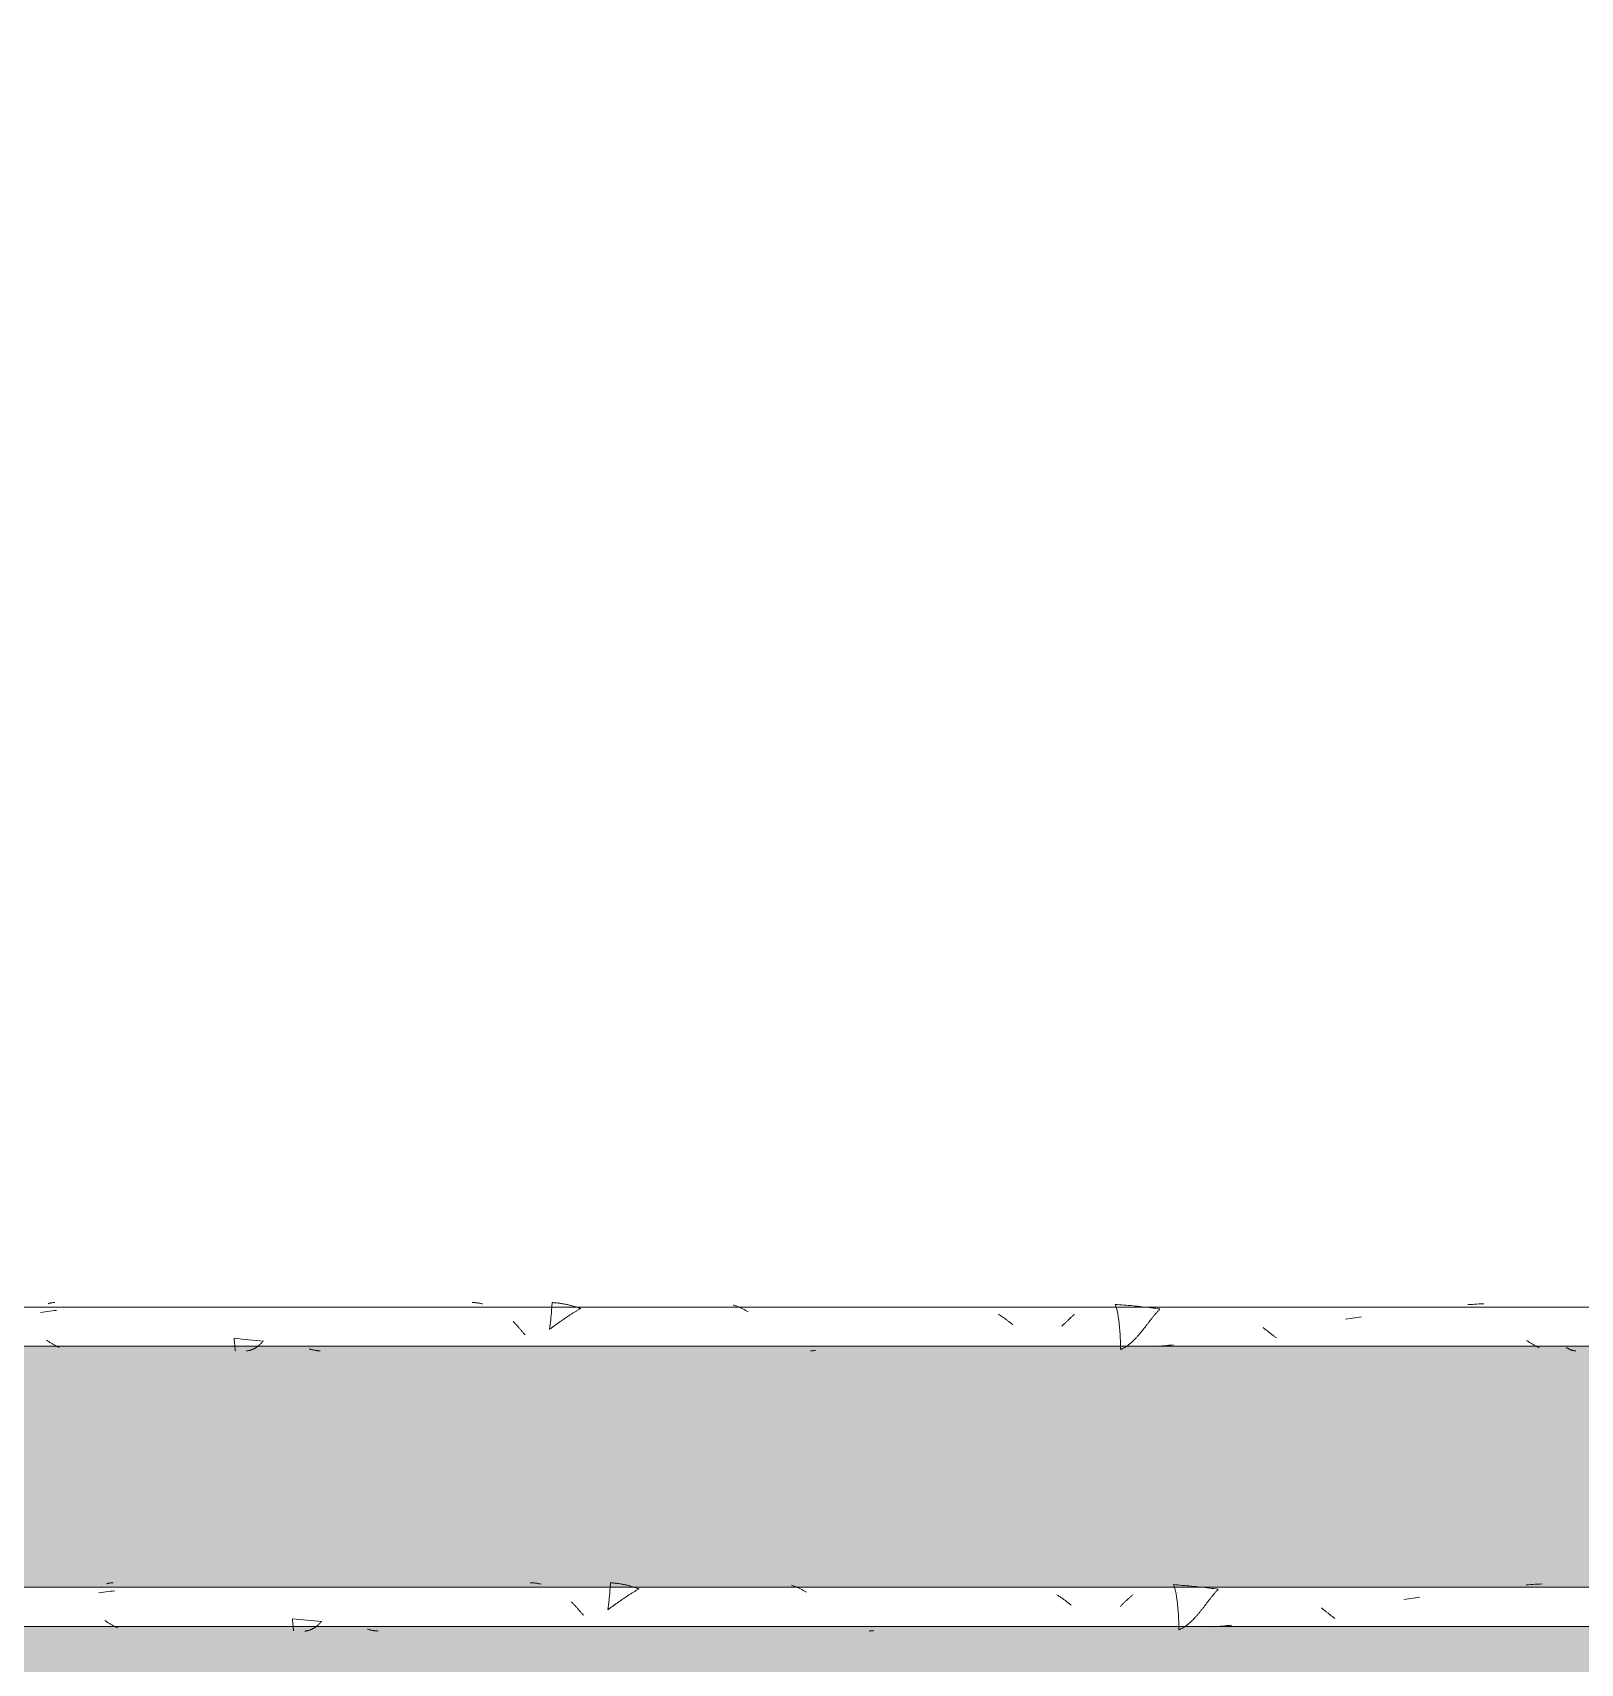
# Model space of a CAD drawing. Header units: millimetres. Extents: x -8482 to 130249, y -7482 to 93550.
# Drawn here: x 28968 to 29757, y -182 to 650 of the extents above; entities that cross this region are included whole.
import ezdxf

# ---------------------------------------------------------------- set-up
doc = ezdxf.new("R2010")
doc.units = ezdxf.units.MM
doc.linetypes.add('Grid Line', pattern=[14, 10, -2, 0, -2])
for name, color, linetype, lineweight in [('KINH', 152, 'Continuous', 5), ('NET THAY 1', 41, 'Continuous', 5), ('TRUC', 225, 'Continuous', 5)]:
    doc.layers.add(name, color=color, linetype=linetype, lineweight=lineweight)

# ---------------------------------------------------------------- blocks, each defined once
blk = doc.blocks.new('FP_95-MẶT ĐỨNG TRỤC A-Q')
at = {"layer": 'NET THAY 1'}
for p, q in [((29005.92, -141.1), (29005.66, -141.18)), ((29006.17, -141.02), (29005.92, -141.1)), ((29006.42, -140.95), (29006.17, -141.02)), ((29006.67, -140.88), (29006.42, -140.95)), ((29006.92, -140.82), (29006.67, -140.88)), ((29007.17, -140.77), (29006.92, -140.82)), ((29007.42, -140.72), (29007.17, -140.77)), ((29007.68, -140.67), (29007.42, -140.72)), ((29007.93, -140.63), (29007.68, -140.67)), ((29008.18, -140.6), (29007.93, -140.63)), ((29008.43, -140.58), (29008.18, -140.6)), ((29008.68, -140.56), (29008.43, -140.58)), ((29008.93, -140.54), (29008.68, -140.56)), ((29009.18, -140.53), (29008.93, -140.54)), ((29221.97, -140.54), (29221.62, -140.53)), ((29222.32, -140.55), (29221.97, -140.54)), ((29222.67, -140.57), (29222.32, -140.55)), ((29223.02, -140.59), (29222.67, -140.57)), ((29223.37, -140.62), (29223.02, -140.59)), ((29223.72, -140.66), (29223.37, -140.62)), ((29224.07, -140.7), (29223.72, -140.66)), ((29224.42, -140.74), (29224.07, -140.7)), ((29224.77, -140.79), (29224.42, -140.74)), ((29225.12, -140.84), (29224.77, -140.79)), ((29225.47, -140.9), (29225.12, -140.84)), ((29225.82, -140.97), (29225.47, -140.9)), ((29226.17, -141.04), (29225.82, -140.97)), ((29226.52, -141.11), (29226.17, -141.04)), ((29226.87, -141.19), (29226.52, -141.11)), ((29227.22, -141.27), (29226.87, -141.19)), ((29262.61, -141.06), (29262.58, -141.48)), ((29262.63, -140.76), (29262.61, -141.06)), ((29262.65, -140.58), (29262.63, -140.76)), ((29263.09, -140.61), (29262.66, -140.58)), ((29263.52, -140.63), (29263.09, -140.61)), ((29263.95, -140.67), (29263.52, -140.63)), ((29264.38, -140.7), (29263.95, -140.67)), ((29264.81, -140.75), (29264.38, -140.7)), ((29265.24, -140.79), (29264.81, -140.75)), ((29265.67, -140.84), (29265.24, -140.79)), ((29266.1, -140.9), (29265.67, -140.84)), ((29266.53, -140.95), (29266.1, -140.9)), ((29266.96, -141.02), (29266.53, -140.95)), ((29267.39, -141.08), (29266.96, -141.02)), ((29267.82, -141.16), (29267.39, -141.08)), ((29268.25, -141.23), (29267.82, -141.16)), ((29268.68, -141.31), (29268.25, -141.23)), ((29269.11, -141.4), (29268.68, -141.31)), ((29735.23, -141.3), (29734.07, -141.37)), ((29736.39, -141.23), (29735.23, -141.3)), ((29737.54, -141.17), (29736.39, -141.23)), ((29003.03, -145.54), (29001.86, -145.69)), ((29004.19, -145.38), (29003.03, -145.54)), ((29005.36, -145.23), (29004.19, -145.38)), ((29006.52, -145.08), (29005.36, -145.23)), ((29007.69, -144.93), (29006.52, -145.08)), ((29008.85, -144.79), (29007.69, -144.93)), ((29010.02, -144.64), (29008.85, -144.79)), ((29261.92, -149.47), (29261.79, -150.67)), ((29262.04, -148.31), (29261.92, -149.47)), ((29262.15, -147.19), (29262.04, -148.31)), ((29262.24, -146.13), (29262.15, -147.19)), ((29262.32, -145.13), (29262.24, -146.13)), ((29262.39, -144.21), (29262.32, -145.13)), ((29262.45, -143.38), (29262.39, -144.21)), ((29262.5, -142.64), (29262.45, -143.38)), ((29262.54, -142), (29262.5, -142.64)), ((29262.58, -141.48), (29262.54, -142)), ((29268.09, -149.47), (29267.75, -149.71)), ((29268.42, -149.24), (29268.09, -149.47)), ((29268.75, -149.01), (29268.42, -149.24)), ((29269.09, -148.77), (29268.75, -149.01)), ((29269.42, -148.54), (29269.09, -148.77)), ((29269.54, -141.48), (29269.11, -141.4)), ((29269.75, -148.32), (29269.42, -148.54)), ((29269.97, -141.58), (29269.54, -141.48)), ((29270.08, -148.09), (29269.75, -148.32)), ((29270.4, -141.67), (29269.97, -141.58)), ((29270.41, -147.87), (29270.08, -148.09)), ((29270.82, -141.77), (29270.4, -141.67)), ((29270.74, -147.64), (29270.41, -147.87)), ((29271.07, -147.42), (29270.74, -147.64)), ((29271.25, -141.88), (29270.82, -141.77)), ((29271.39, -147.2), (29271.07, -147.42)), ((29271.68, -141.98), (29271.25, -141.88)), ((29271.72, -146.99), (29271.39, -147.2)), ((29272.11, -142.1), (29271.68, -141.98)), ((29272.05, -146.77), (29271.72, -146.99)), ((29272.38, -146.56), (29272.05, -146.77)), ((29272.54, -142.21), (29272.11, -142.1)), ((29272.7, -146.35), (29272.38, -146.56)), ((29272.96, -142.33), (29272.54, -142.21)), ((29273.03, -146.15), (29272.7, -146.35)), ((29273.39, -142.46), (29272.96, -142.33)), ((29273.35, -145.94), (29273.03, -146.15)), ((29273.68, -145.74), (29273.35, -145.94)), ((29273.82, -142.58), (29273.39, -142.46)), ((29274, -145.54), (29273.68, -145.74)), ((29274.24, -142.71), (29273.82, -142.58)), ((29274.32, -145.35), (29274, -145.54)), ((29274.67, -142.85), (29274.24, -142.71)), ((29274.65, -145.15), (29274.32, -145.35)), ((29274.97, -144.96), (29274.65, -145.15)), ((29275.1, -142.99), (29274.67, -142.85)), ((29275.29, -144.78), (29274.97, -144.96)), ((29275.52, -143.13), (29275.1, -142.99)), ((29275.62, -144.6), (29275.29, -144.78)), ((29275.95, -143.27), (29275.52, -143.13)), ((29275.94, -144.42), (29275.62, -144.6)), ((29276.26, -144.24), (29275.94, -144.42)), ((29276.37, -143.42), (29275.95, -143.27)), ((29276.58, -144.07), (29276.26, -144.24)), ((29276.79, -143.57), (29276.37, -143.42)), ((29276.9, -143.9), (29276.58, -144.07)), ((29277.22, -143.73), (29276.79, -143.57)), ((29277.22, -143.73), (29276.9, -143.9)), ((29355.34, -141.99), (29354.99, -141.88)), ((29355.68, -142.11), (29355.34, -141.99)), ((29356.03, -142.24), (29355.68, -142.11)), ((29356.37, -142.37), (29356.03, -142.24)), ((29356.72, -142.51), (29356.37, -142.37)), ((29357.06, -142.64), (29356.72, -142.51)), ((29357.41, -142.79), (29357.06, -142.64)), ((29357.75, -142.94), (29357.41, -142.79)), ((29358.09, -143.09), (29357.75, -142.94)), ((29358.43, -143.24), (29358.09, -143.09)), ((29358.78, -143.4), (29358.43, -143.24)), ((29359.12, -143.57), (29358.78, -143.4)), ((29359.46, -143.74), (29359.12, -143.57)), ((29359.8, -143.91), (29359.46, -143.74)), ((29360.14, -144.08), (29359.8, -143.91)), ((29360.48, -144.26), (29360.14, -144.08)), ((29360.82, -144.44), (29360.48, -144.26)), ((29361.16, -144.63), (29360.82, -144.44)), ((29361.5, -144.82), (29361.16, -144.63)), ((29361.84, -145.01), (29361.5, -144.82)), ((29362.18, -145.21), (29361.84, -145.01)), ((29362.51, -145.41), (29362.18, -145.21)), ((29490.56, -146.88), (29490.22, -146.66)), ((29490.89, -147.11), (29490.56, -146.88)), ((29491.22, -147.33), (29490.89, -147.11)), ((29491.55, -147.56), (29491.22, -147.33)), ((29491.89, -147.79), (29491.55, -147.56)), ((29492.22, -148.02), (29491.89, -147.79)), ((29492.55, -148.25), (29492.22, -148.02)), ((29492.88, -148.48), (29492.55, -148.25)), ((29493.21, -148.72), (29492.88, -148.48)), ((29493.54, -148.96), (29493.21, -148.72)), ((29493.86, -149.2), (29493.54, -148.96)), ((29494.19, -149.44), (29493.86, -149.2)), ((29494.52, -149.68), (29494.19, -149.44)), ((29525.69, -149.6), (29525.42, -149.86)), ((29525.96, -149.35), (29525.69, -149.6)), ((29526.22, -149.1), (29525.96, -149.35)), ((29526.49, -148.85), (29526.22, -149.1)), ((29526.75, -148.61), (29526.49, -148.85)), ((29527.02, -148.36), (29526.75, -148.61)), ((29527.28, -148.12), (29527.02, -148.36)), ((29527.54, -147.88), (29527.28, -148.12)), ((29527.81, -147.64), (29527.54, -147.88)), ((29528.07, -147.4), (29527.81, -147.64)), ((29528.33, -147.17), (29528.07, -147.4)), ((29528.59, -146.94), (29528.33, -147.17)), ((29528.85, -146.71), (29528.59, -146.94)), ((29550.77, -141.61), (29549.62, -141.52)), ((29549.63, -141.52), (29550, -142.38)), ((29550, -142.38), (29550.35, -143.47)), ((29550.35, -143.47), (29550.68, -144.78)), ((29550.68, -144.78), (29550.99, -146.27)), ((29551.91, -141.69), (29550.77, -141.61)), ((29550.99, -146.27), (29551.26, -147.91)), ((29551.26, -147.91), (29551.51, -149.66)), ((29551.51, -149.66), (29551.73, -151.48)), ((29553.06, -141.79), (29551.91, -141.69)), ((29554.2, -141.89), (29553.06, -141.79)), ((29555.35, -141.99), (29554.2, -141.89)), ((29556.49, -142.09), (29555.35, -141.99)), ((29557.64, -142.2), (29556.49, -142.09)), ((29558.78, -142.31), (29557.64, -142.2)), ((29559.92, -142.42), (29558.78, -142.31)), ((29561.07, -142.54), (29559.92, -142.42)), ((29562.21, -142.66), (29561.07, -142.54)), ((29563.35, -142.78), (29562.21, -142.66)), ((29564.49, -142.9), (29563.35, -142.78)), ((29565.64, -143.03), (29564.49, -142.9)), ((29566.78, -143.16), (29565.64, -143.03)), ((29567.92, -143.3), (29566.78, -143.16)), ((29567.62, -149.64), (29567.39, -149.94)), ((29567.85, -149.34), (29567.62, -149.64)), ((29568.08, -149.05), (29567.85, -149.34)), ((29569.06, -143.44), (29567.92, -143.3)), ((29568.31, -148.75), (29568.08, -149.05)), ((29568.54, -148.46), (29568.31, -148.75)), ((29568.76, -148.17), (29568.54, -148.46)), ((29568.99, -147.89), (29568.76, -148.17)), ((29569.21, -147.61), (29568.99, -147.89)), ((29570.2, -143.58), (29569.06, -143.44)), ((29569.44, -147.33), (29569.21, -147.61)), ((29569.66, -147.05), (29569.44, -147.33)), ((29569.88, -146.78), (29569.66, -147.05)), ((29570.1, -146.51), (29569.88, -146.78)), ((29570.32, -146.25), (29570.1, -146.51)), ((29571.34, -143.72), (29570.2, -143.58)), ((29570.54, -145.99), (29570.32, -146.25)), ((29570.76, -145.74), (29570.54, -145.99)), ((29570.98, -145.48), (29570.76, -145.74)), ((29571.19, -145.24), (29570.98, -145.48)), ((29571.41, -145), (29571.19, -145.24)), ((29572.48, -143.87), (29571.34, -143.72)), ((29571.63, -144.76), (29571.41, -145)), ((29571.84, -144.53), (29571.63, -144.76)), ((29572.06, -144.3), (29571.84, -144.53)), ((29572.27, -144.08), (29572.06, -144.3)), ((29572.48, -143.87), (29572.27, -144.08)), ((29668.26, -149.02), (29667.09, -149.21)), ((29669.44, -148.84), (29668.26, -149.02)), ((29670.61, -148.66), (29669.44, -148.84)), ((29671.78, -148.48), (29670.61, -148.66)), ((29672.95, -148.3), (29671.78, -148.48)), ((29674.12, -148.12), (29672.95, -148.3)), ((29675.29, -147.94), (29674.12, -148.12)), ((29730.6, -141.59), (29729.44, -141.67)), ((29731.76, -141.51), (29730.6, -141.59)), ((29732.92, -141.44), (29731.76, -141.51)), ((29734.07, -141.37), (29732.92, -141.44)), ((29242.99, -150.51), (29242.73, -150.23)), ((29243.25, -150.8), (29242.99, -150.51)), ((29243.51, -151.08), (29243.25, -150.8)), ((29243.77, -151.37), (29243.51, -151.08)), ((29244.03, -151.66), (29243.77, -151.37)), ((29244.29, -151.95), (29244.03, -151.66)), ((29244.55, -152.24), (29244.29, -151.95)), ((29244.81, -152.53), (29244.55, -152.24)), ((29245.06, -152.82), (29244.81, -152.53)), ((29245.32, -153.11), (29245.06, -152.82)), ((29245.57, -153.41), (29245.32, -153.11)), ((29245.83, -153.7), (29245.57, -153.41)), ((29246.08, -153.99), (29245.83, -153.7)), ((29246.33, -154.27), (29246.08, -153.99)), ((29246.58, -154.56), (29246.33, -154.27)), ((29246.83, -154.85), (29246.58, -154.56)), ((29247.08, -155.14), (29246.83, -154.85)), ((29247.33, -155.42), (29247.08, -155.14)), ((29247.58, -155.71), (29247.33, -155.42)), ((29247.83, -155.99), (29247.58, -155.71)), ((29248.07, -156.27), (29247.83, -155.99)), ((29248.32, -156.55), (29248.07, -156.27)), ((29248.57, -156.82), (29248.32, -156.55)), ((29248.81, -157.1), (29248.57, -156.82)), ((29261.48, -153.12), (29261.3, -154.34)), ((29261.65, -154.08), (29261.31, -154.32)), ((29261.64, -151.89), (29261.48, -153.12)), ((29261.79, -150.67), (29261.64, -151.89)), ((29262, -153.83), (29261.65, -154.08)), ((29262.34, -153.59), (29262, -153.83)), ((29262.68, -153.34), (29262.34, -153.59)), ((29263.03, -153.1), (29262.68, -153.34)), ((29263.37, -152.85), (29263.03, -153.1)), ((29263.71, -152.61), (29263.37, -152.85)), ((29264.05, -152.37), (29263.71, -152.61)), ((29264.39, -152.12), (29264.05, -152.37)), ((29264.73, -151.88), (29264.39, -152.12)), ((29265.07, -151.63), (29264.73, -151.88)), ((29265.4, -151.39), (29265.07, -151.63)), ((29265.74, -151.15), (29265.4, -151.39)), ((29266.08, -150.91), (29265.74, -151.15)), ((29266.41, -150.66), (29266.08, -150.91)), ((29266.75, -150.42), (29266.41, -150.66)), ((29267.09, -150.19), (29266.75, -150.42)), ((29267.42, -149.95), (29267.09, -150.19)), ((29267.75, -149.71), (29267.42, -149.95)), ((29494.85, -149.93), (29494.52, -149.68)), ((29495.17, -150.18), (29494.85, -149.93)), ((29495.5, -150.42), (29495.17, -150.18)), ((29495.82, -150.67), (29495.5, -150.42)), ((29496.15, -150.92), (29495.82, -150.67)), ((29496.47, -151.17), (29496.15, -150.92)), ((29496.79, -151.42), (29496.47, -151.17)), ((29497.11, -151.67), (29496.79, -151.42)), ((29497.44, -151.92), (29497.11, -151.67)), ((29522.72, -152.45), (29522.44, -152.71)), ((29522.99, -152.19), (29522.72, -152.45)), ((29523.26, -151.93), (29522.99, -152.19)), ((29523.54, -151.66), (29523.26, -151.93)), ((29523.81, -151.4), (29523.54, -151.66)), ((29524.08, -151.14), (29523.81, -151.4)), ((29524.35, -150.88), (29524.08, -151.14)), ((29524.62, -150.63), (29524.35, -150.88)), ((29524.89, -150.37), (29524.62, -150.63)), ((29525.16, -150.11), (29524.89, -150.37)), ((29525.42, -149.86), (29525.16, -150.11)), ((29551.73, -151.48), (29551.91, -153.34)), ((29551.91, -153.34), (29552.06, -155.18)), ((29552.06, -155.18), (29552.17, -156.98)), ((29552.17, -156.98), (29552.26, -158.68)), ((29561.08, -157.83), (29560.83, -158.11)), ((29561.34, -157.54), (29561.08, -157.83)), ((29561.59, -157.26), (29561.34, -157.54)), ((29561.84, -156.96), (29561.59, -157.26)), ((29562.09, -156.67), (29561.84, -156.96)), ((29562.34, -156.37), (29562.09, -156.67)), ((29562.59, -156.08), (29562.34, -156.37)), ((29562.84, -155.78), (29562.59, -156.08)), ((29563.09, -155.47), (29562.84, -155.78)), ((29563.34, -155.17), (29563.09, -155.47)), ((29563.58, -154.87), (29563.34, -155.17)), ((29563.83, -154.56), (29563.58, -154.87)), ((29564.07, -154.25), (29563.83, -154.56)), ((29564.32, -153.94), (29564.07, -154.25)), ((29564.56, -153.63), (29564.32, -153.94)), ((29564.8, -153.32), (29564.56, -153.63)), ((29565.04, -153.01), (29564.8, -153.32)), ((29565.28, -152.7), (29565.04, -153.01)), ((29565.52, -152.39), (29565.28, -152.7)), ((29565.76, -152.08), (29565.52, -152.39)), ((29565.99, -151.78), (29565.76, -152.08)), ((29566.23, -151.47), (29565.99, -151.78)), ((29566.46, -151.16), (29566.23, -151.47)), ((29566.7, -150.85), (29566.46, -151.16)), ((29566.93, -150.55), (29566.7, -150.85)), ((29567.16, -150.24), (29566.93, -150.55)), ((29567.39, -149.94), (29567.16, -150.24)), ((29625.37, -153.68), (29625.05, -153.43)), ((29625.68, -153.93), (29625.37, -153.68)), ((29626, -154.18), (29625.68, -153.93)), ((29626.31, -154.43), (29626, -154.18)), ((29626.63, -154.68), (29626.31, -154.43)), ((29626.94, -154.93), (29626.63, -154.68)), ((29627.26, -155.18), (29626.94, -154.93)), ((29627.57, -155.43), (29627.26, -155.18)), ((29627.88, -155.67), (29627.57, -155.43)), ((29628.19, -155.92), (29627.88, -155.67)), ((29628.51, -156.16), (29628.19, -155.92)), ((29628.82, -156.41), (29628.51, -156.16)), ((29629.13, -156.65), (29628.82, -156.41)), ((29629.44, -156.89), (29629.13, -156.65)), ((29629.74, -157.12), (29629.44, -156.89)), ((29630.05, -157.36), (29629.74, -157.12)), ((29630.36, -157.59), (29630.05, -157.36)), ((29630.67, -157.83), (29630.36, -157.59)), ((29630.97, -158.06), (29630.67, -157.83)), ((29005.13, -159.97), (29004.83, -159.76)), ((29005.43, -160.18), (29005.13, -159.97)), ((29005.73, -160.38), (29005.43, -160.18)), ((29006.03, -160.58), (29005.73, -160.38)), ((29006.34, -160.77), (29006.03, -160.58)), ((29006.63, -160.96), (29006.34, -160.77)), ((29006.93, -161.15), (29006.63, -160.96)), ((29007.23, -161.34), (29006.93, -161.15)), ((29007.53, -161.52), (29007.23, -161.34)), ((29007.83, -161.7), (29007.53, -161.52)), ((29008.13, -161.87), (29007.83, -161.7)), ((29008.42, -162.04), (29008.13, -161.87)), ((29008.72, -162.21), (29008.42, -162.04)), ((29009.02, -162.37), (29008.72, -162.21)), ((29009.31, -162.53), (29009.02, -162.37)), ((29009.61, -162.68), (29009.31, -162.53)), ((29009.9, -162.83), (29009.61, -162.68)), ((29010.2, -162.98), (29009.9, -162.83)), ((29010.49, -163.12), (29010.2, -162.98)), ((29010.78, -163.26), (29010.49, -163.12)), ((29011.08, -163.39), (29010.78, -163.26)), ((29011.37, -163.52), (29011.08, -163.39)), ((29102.36, -159.08), (29100.49, -158.91)), ((29100.49, -158.91), (29100.59, -159.91)), ((29100.59, -159.91), (29100.68, -160.85)), ((29100.68, -160.85), (29100.76, -161.72)), ((29100.76, -161.72), (29100.83, -162.5)), ((29100.83, -162.5), (29100.89, -163.19)), ((29100.89, -163.19), (29100.95, -163.79)), ((29100.95, -163.79), (29100.99, -164.29)), ((29100.99, -164.29), (29101.04, -164.68)), ((29101.04, -164.68), (29101.08, -164.96)), ((29101.08, -164.96), (29101.11, -165.13)), ((29104.23, -159.26), (29102.36, -159.08)), ((29106.11, -159.43), (29104.23, -159.26)), ((29107.98, -159.6), (29106.11, -159.43)), ((29107.1, -165.17), (29106.84, -165.18)), ((29107.36, -165.15), (29107.1, -165.17)), ((29107.61, -165.12), (29107.36, -165.15)), ((29107.87, -165.08), (29107.61, -165.12)), ((29108.13, -165.03), (29107.87, -165.08)), ((29109.85, -159.78), (29107.98, -159.6)), ((29108.39, -164.98), (29108.13, -165.03)), ((29108.65, -164.91), (29108.39, -164.98)), ((29108.91, -164.84), (29108.65, -164.91)), ((29109.16, -164.76), (29108.91, -164.84)), ((29109.42, -164.67), (29109.16, -164.76)), ((29109.68, -164.57), (29109.42, -164.67)), ((29109.94, -164.46), (29109.68, -164.57)), ((29111.72, -159.94), (29109.85, -159.78)), ((29110.19, -164.35), (29109.94, -164.46)), ((29110.45, -164.23), (29110.19, -164.35)), ((29110.7, -164.1), (29110.45, -164.23)), ((29110.96, -163.96), (29110.7, -164.1)), ((29111.21, -163.82), (29110.96, -163.96)), ((29111.47, -163.66), (29111.21, -163.82)), ((29111.72, -163.5), (29111.47, -163.66)), ((29113.59, -160.11), (29111.72, -159.94)), ((29111.98, -163.33), (29111.72, -163.5)), ((29112.23, -163.16), (29111.98, -163.33)), ((29112.48, -162.98), (29112.23, -163.16)), ((29112.73, -162.79), (29112.48, -162.98)), ((29112.98, -162.59), (29112.73, -162.79)), ((29113.23, -162.39), (29112.98, -162.59)), ((29113.48, -162.18), (29113.23, -162.39)), ((29113.73, -161.96), (29113.48, -162.18)), ((29115.46, -160.27), (29113.59, -160.11)), ((29113.98, -161.74), (29113.73, -161.96)), ((29114.23, -161.51), (29113.98, -161.74)), ((29114.48, -161.27), (29114.23, -161.51)), ((29114.72, -161.03), (29114.48, -161.27)), ((29114.97, -160.78), (29114.72, -161.03)), ((29115.21, -160.53), (29114.97, -160.78)), ((29115.46, -160.27), (29115.21, -160.53)), ((29139.11, -164.29), (29138.82, -164.2)), ((29139.39, -164.38), (29139.11, -164.29)), ((29139.68, -164.47), (29139.39, -164.38)), ((29139.97, -164.55), (29139.68, -164.47)), ((29140.25, -164.63), (29139.97, -164.55)), ((29140.54, -164.7), (29140.25, -164.63)), ((29140.83, -164.76), (29140.54, -164.7)), ((29141.11, -164.83), (29140.83, -164.76)), ((29141.4, -164.88), (29141.11, -164.83)), ((29141.68, -164.94), (29141.4, -164.88)), ((29141.97, -164.98), (29141.68, -164.94)), ((29142.25, -165.03), (29141.97, -164.98)), ((29142.54, -165.06), (29142.25, -165.03)), ((29142.82, -165.1), (29142.54, -165.06)), ((29143.11, -165.12), (29142.82, -165.1)), ((29143.39, -165.15), (29143.11, -165.12)), ((29143.68, -165.16), (29143.39, -165.15)), ((29143.96, -165.18), (29143.68, -165.16)), ((29144.25, -165.18), (29143.96, -165.18)), ((29394.76, -165.17), (29394.46, -165.18)), ((29395.06, -165.16), (29394.76, -165.17)), ((29395.36, -165.14), (29395.06, -165.16)), ((29395.66, -165.12), (29395.36, -165.14)), ((29395.96, -165.09), (29395.66, -165.12)), ((29396.26, -165.05), (29395.96, -165.09)), ((29396.56, -165.01), (29396.26, -165.05)), ((29396.87, -164.97), (29396.56, -165.01)), ((29552.26, -158.68), (29552.31, -160.24)), ((29552.33, -163.81), (29552.3, -164.54)), ((29552.31, -160.24), (29552.34, -161.64)), ((29552.58, -164.43), (29552.31, -164.54)), ((29552.35, -162.84), (29552.33, -163.81)), ((29552.34, -161.64), (29552.35, -162.84)), ((29552.85, -164.32), (29552.58, -164.43)), ((29553.13, -164.21), (29552.85, -164.32)), ((29553.4, -164.08), (29553.13, -164.21)), ((29553.67, -163.95), (29553.4, -164.08)), ((29553.95, -163.81), (29553.67, -163.95)), ((29554.22, -163.66), (29553.95, -163.81)), ((29554.49, -163.51), (29554.22, -163.66)), ((29554.76, -163.35), (29554.49, -163.51)), ((29555.03, -163.19), (29554.76, -163.35)), ((29555.3, -163.01), (29555.03, -163.19)), ((29555.57, -162.84), (29555.3, -163.01)), ((29555.84, -162.65), (29555.57, -162.84)), ((29556.11, -162.46), (29555.84, -162.65)), ((29556.38, -162.26), (29556.11, -162.46)), ((29556.64, -162.06), (29556.38, -162.26)), ((29556.91, -161.85), (29556.64, -162.06)), ((29557.18, -161.63), (29556.91, -161.85)), ((29557.44, -161.41), (29557.18, -161.63)), ((29557.71, -161.19), (29557.44, -161.41)), ((29557.97, -160.96), (29557.71, -161.19)), ((29558.24, -160.72), (29557.97, -160.96)), ((29558.5, -160.48), (29558.24, -160.72)), ((29558.76, -160.23), (29558.5, -160.48)), ((29559.02, -159.98), (29558.76, -160.23)), ((29559.28, -159.73), (29559.02, -159.98)), ((29559.54, -159.47), (29559.28, -159.73)), ((29559.8, -159.2), (29559.54, -159.47)), ((29560.06, -158.94), (29559.8, -159.2)), ((29560.32, -158.66), (29560.06, -158.94)), ((29560.57, -158.39), (29560.32, -158.66)), ((29560.83, -158.11), (29560.57, -158.39)), ((29572.21, -162.89), (29571.01, -163)), ((29573.41, -162.78), (29572.21, -162.89)), ((29574.6, -162.66), (29573.41, -162.78)), ((29575.8, -162.54), (29574.6, -162.66)), ((29577, -162.42), (29575.8, -162.54)), ((29578.19, -162.3), (29577, -162.42)), ((29579.39, -162.17), (29578.19, -162.3)), ((29631.28, -158.28), (29630.97, -158.06)), ((29631.59, -158.51), (29631.28, -158.28)), ((29631.89, -158.73), (29631.59, -158.51))]:
    blk.add_line(p, q, dxfattribs=at)
at = {"layer": 'NET THAY 1', "color": 10}
for p, q in [((31345.33, -142.86), (22897.55, -142.86)), ((22897.55, -162.86), (31345.33, -162.86))]:
    blk.add_line(p, q, dxfattribs=at)
blk = doc.blocks.new('FP_96-MẶT ĐỨNG TRỤC A-Q')
at = {"layer": 'NET THAY 1', "color": 10}
for p, q in [((31315.6, 0), (22897.55, 0)), ((22897.55, -20), (31315.6, -20))]:
    blk.add_line(p, q, dxfattribs=at)
at = {"layer": 'NET THAY 1'}
for p, q in [((28976.16, 1.8), (28975.92, 1.72)), ((28976.4, 1.87), (28976.16, 1.8)), ((28976.65, 1.94), (28976.4, 1.87)), ((28976.89, 2), (28976.65, 1.94)), ((28977.13, 2.06), (28976.89, 2)), ((28977.37, 2.11), (28977.13, 2.06)), ((28977.62, 2.15), (28977.37, 2.11)), ((28977.86, 2.19), (28977.62, 2.15)), ((28978.1, 2.23), (28977.86, 2.19)), ((28978.34, 2.26), (28978.1, 2.23)), ((28978.58, 2.28), (28978.34, 2.26)), ((28978.82, 2.3), (28978.58, 2.28)), ((28979.07, 2.32), (28978.82, 2.3)), ((28979.31, 2.33), (28979.07, 2.32)), ((29192.39, 2.32), (29192.06, 2.33)), ((29192.73, 2.31), (29192.39, 2.32)), ((29193.07, 2.29), (29192.73, 2.31)), ((29193.41, 2.27), (29193.07, 2.29)), ((29193.75, 2.24), (29193.41, 2.27)), ((29194.09, 2.21), (29193.75, 2.24)), ((29194.43, 2.17), (29194.09, 2.21)), ((29194.77, 2.13), (29194.43, 2.17)), ((29195.1, 2.09), (29194.77, 2.13)), ((29195.44, 2.03), (29195.1, 2.09)), ((29195.78, 1.98), (29195.44, 2.03)), ((29196.12, 1.92), (29195.78, 1.98)), ((29196.46, 1.85), (29196.12, 1.92)), ((29196.8, 1.78), (29196.46, 1.85)), ((29197.13, 1.71), (29196.8, 1.78)), ((29197.47, 1.63), (29197.13, 1.71)), ((29232.76, 0.29), (29232.71, -0.43)), ((29232.8, 0.92), (29232.76, 0.29)), ((29232.83, 1.44), (29232.8, 0.92)), ((29232.86, 1.84), (29232.83, 1.44)), ((29232.88, 2.12), (29232.86, 1.84)), ((29232.9, 2.29), (29232.88, 2.12)), ((29233.34, 2.27), (29232.91, 2.29)), ((29233.77, 2.24), (29233.34, 2.27)), ((29234.2, 2.21), (29233.77, 2.24)), ((29234.63, 2.18), (29234.2, 2.21)), ((29235.06, 2.14), (29234.63, 2.18)), ((29235.49, 2.09), (29235.06, 2.14)), ((29235.92, 2.05), (29235.49, 2.09)), ((29236.35, 1.99), (29235.92, 2.05)), ((29236.78, 1.94), (29236.35, 1.99)), ((29237.21, 1.88), (29236.78, 1.94)), ((29237.64, 1.81), (29237.21, 1.88)), ((29238.07, 1.74), (29237.64, 1.81)), ((29238.5, 1.67), (29238.07, 1.74)), ((29238.93, 1.59), (29238.5, 1.67)), ((29239.36, 1.51), (29238.93, 1.59)), ((29239.79, 1.43), (29239.36, 1.51)), ((29240.22, 1.34), (29239.79, 1.43)), ((29240.65, 1.24), (29240.22, 1.34)), ((29241.08, 1.15), (29240.65, 1.24)), ((29241.51, 1.04), (29241.08, 1.15)), ((29241.93, 0.94), (29241.51, 1.04)), ((29242.36, 0.83), (29241.93, 0.94)), ((29242.79, 0.71), (29242.36, 0.83)), ((29243.22, 0.6), (29242.79, 0.71)), ((29243.64, 0.48), (29243.22, 0.6)), ((29244.07, 0.35), (29243.64, 0.48)), ((29244.5, 0.22), (29244.07, 0.35)), ((29244.92, 0.09), (29244.5, 0.22)), ((29245.35, -0.05), (29244.92, 0.09)), ((29325.59, 0.93), (29325.25, 1.05)), ((29325.94, 0.81), (29325.59, 0.93)), ((29326.28, 0.69), (29325.94, 0.81)), ((29326.63, 0.56), (29326.28, 0.69)), ((29326.97, 0.43), (29326.63, 0.56)), ((29327.32, 0.29), (29326.97, 0.43)), ((29327.66, 0.15), (29327.32, 0.29)), ((29328, 0), (29327.66, 0.15)), ((29328.35, -0.15), (29328, 0)), ((29519.88, 1.39), (29520.25, 0.55)), ((29521.02, 1.31), (29519.88, 1.39)), ((29520.25, 0.55), (29520.6, -0.52)), ((29522.17, 1.22), (29521.02, 1.31)), ((29523.31, 1.13), (29522.17, 1.22)), ((29524.46, 1.04), (29523.31, 1.13)), ((29525.6, 0.94), (29524.46, 1.04)), ((29526.75, 0.84), (29525.6, 0.94)), ((29527.89, 0.73), (29526.75, 0.84)), ((29529.03, 0.62), (29527.89, 0.73)), ((29530.18, 0.51), (29529.03, 0.62)), ((29531.32, 0.4), (29530.18, 0.51)), ((29532.46, 0.28), (29531.32, 0.4)), ((29533.61, 0.16), (29532.46, 0.28)), ((29534.75, 0.04), (29533.61, 0.16)), ((29535.89, -0.09), (29534.75, 0.04)), ((29700.85, 1.33), (29699.69, 1.25)), ((29702.01, 1.4), (29700.85, 1.33)), ((29703.17, 1.47), (29702.01, 1.4)), ((29704.33, 1.54), (29703.17, 1.47)), ((29705.48, 1.61), (29704.33, 1.54)), ((29706.64, 1.67), (29705.48, 1.61)), ((29707.8, 1.73), (29706.64, 1.67)), ((28973.29, -2.57), (28972.12, -2.72)), ((28974.45, -2.41), (28973.29, -2.57)), ((28975.62, -2.26), (28974.45, -2.41)), ((28976.78, -2.11), (28975.62, -2.26)), ((28977.95, -1.97), (28976.78, -2.11)), ((28979.11, -1.82), (28977.95, -1.97)), ((28980.27, -1.68), (28979.11, -1.82)), ((29213.26, -7.52), (29212.99, -7.23)), ((29213.52, -7.8), (29213.26, -7.52)), ((29213.78, -8.09), (29213.52, -7.8)), ((29214.04, -8.38), (29213.78, -8.09)), ((29232.06, -7.67), (29231.91, -8.89)), ((29232.19, -6.48), (29232.06, -7.67)), ((29232.31, -5.32), (29232.19, -6.48)), ((29232.41, -4.21), (29232.31, -5.32)), ((29232.5, -3.15), (29232.41, -4.21)), ((29232.58, -2.16), (29232.5, -3.15)), ((29232.65, -1.25), (29232.58, -2.16)), ((29232.71, -0.43), (29232.65, -1.25)), ((29236.01, -8.15), (29235.67, -8.39)), ((29236.34, -7.91), (29236.01, -8.15)), ((29236.68, -7.67), (29236.34, -7.91)), ((29237.02, -7.43), (29236.68, -7.67)), ((29237.35, -7.19), (29237.02, -7.43)), ((29237.68, -6.95), (29237.35, -7.19)), ((29238.02, -6.72), (29237.68, -6.95)), ((29238.35, -6.48), (29238.02, -6.72)), ((29238.68, -6.25), (29238.35, -6.48)), ((29239.02, -6.02), (29238.68, -6.25)), ((29239.35, -5.78), (29239.02, -6.02)), ((29239.68, -5.56), (29239.35, -5.78)), ((29240.01, -5.33), (29239.68, -5.56)), ((29240.34, -5.1), (29240.01, -5.33)), ((29240.67, -4.88), (29240.34, -5.1)), ((29241, -4.66), (29240.67, -4.88)), ((29241.33, -4.44), (29241, -4.66)), ((29241.65, -4.22), (29241.33, -4.44)), ((29241.98, -4.01), (29241.65, -4.22)), ((29242.31, -3.79), (29241.98, -4.01)), ((29242.63, -3.58), (29242.31, -3.79)), ((29242.96, -3.38), (29242.63, -3.58)), ((29243.29, -3.17), (29242.96, -3.38)), ((29243.61, -2.97), (29243.29, -3.17)), ((29243.94, -2.77), (29243.61, -2.97)), ((29244.26, -2.57), (29243.94, -2.77)), ((29244.58, -2.38), (29244.26, -2.57)), ((29244.91, -2.19), (29244.58, -2.38)), ((29245.23, -2), (29244.91, -2.19)), ((29245.55, -1.82), (29245.23, -2)), ((29245.78, -0.19), (29245.35, -0.05)), ((29245.87, -1.63), (29245.55, -1.82)), ((29246.2, -0.33), (29245.78, -0.19)), ((29246.19, -1.46), (29245.87, -1.63)), ((29246.51, -1.28), (29246.19, -1.46)), ((29246.63, -0.48), (29246.2, -0.33)), ((29246.83, -1.11), (29246.51, -1.28)), ((29247.05, -0.62), (29246.63, -0.48)), ((29247.15, -0.94), (29246.83, -1.11)), ((29247.47, -0.78), (29247.05, -0.62)), ((29247.47, -0.78), (29247.15, -0.94)), ((29328.69, -0.3), (29328.35, -0.15)), ((29329.03, -0.46), (29328.69, -0.3)), ((29329.37, -0.62), (29329.03, -0.46)), ((29329.72, -0.78), (29329.37, -0.62)), ((29330.06, -0.95), (29329.72, -0.78)), ((29330.4, -1.13), (29330.06, -0.95)), ((29330.74, -1.3), (29330.4, -1.13)), ((29331.08, -1.48), (29330.74, -1.3)), ((29331.42, -1.67), (29331.08, -1.48)), ((29331.76, -1.86), (29331.42, -1.67)), ((29332.1, -2.05), (29331.76, -1.86)), ((29332.43, -2.24), (29332.1, -2.05)), ((29332.77, -2.44), (29332.43, -2.24)), ((29460.82, -3.9), (29460.48, -3.69)), ((29461.15, -4.12), (29460.82, -3.9)), ((29461.48, -4.35), (29461.15, -4.12)), ((29461.82, -4.57), (29461.48, -4.35)), ((29462.15, -4.8), (29461.82, -4.57)), ((29462.48, -5.03), (29462.15, -4.8)), ((29462.81, -5.26), (29462.48, -5.03)), ((29463.14, -5.5), (29462.81, -5.26)), ((29463.47, -5.73), (29463.14, -5.5)), ((29463.8, -5.97), (29463.47, -5.73)), ((29464.13, -6.21), (29463.8, -5.97)), ((29464.46, -6.45), (29464.13, -6.21)), ((29464.78, -6.69), (29464.46, -6.45)), ((29465.11, -6.94), (29464.78, -6.69)), ((29465.44, -7.18), (29465.11, -6.94)), ((29465.76, -7.43), (29465.44, -7.18)), ((29466.09, -7.67), (29465.76, -7.43)), ((29466.41, -7.92), (29466.09, -7.67)), ((29466.73, -8.17), (29466.41, -7.92)), ((29467.06, -8.42), (29466.73, -8.17)), ((29494.34, -8.15), (29494.07, -8.41)), ((29494.61, -7.89), (29494.34, -8.15)), ((29494.88, -7.63), (29494.61, -7.89)), ((29495.15, -7.37), (29494.88, -7.63)), ((29495.42, -7.12), (29495.15, -7.37)), ((29495.69, -6.86), (29495.42, -7.12)), ((29495.95, -6.61), (29495.69, -6.86)), ((29496.22, -6.36), (29495.95, -6.61)), ((29496.49, -6.11), (29496.22, -6.36)), ((29496.75, -5.86), (29496.49, -6.11)), ((29497.02, -5.62), (29496.75, -5.86)), ((29497.28, -5.37), (29497.02, -5.62)), ((29497.54, -5.13), (29497.28, -5.37)), ((29497.81, -4.89), (29497.54, -5.13)), ((29498.07, -4.65), (29497.81, -4.89)), ((29498.33, -4.42), (29498.07, -4.65)), ((29498.59, -4.19), (29498.33, -4.42)), ((29498.85, -3.96), (29498.59, -4.19)), ((29499.11, -3.73), (29498.85, -3.96)), ((29520.6, -0.52), (29520.94, -1.82)), ((29520.94, -1.82), (29521.24, -3.29)), ((29521.24, -3.29), (29521.52, -4.92)), ((29521.52, -4.92), (29521.77, -6.67)), ((29521.77, -6.67), (29521.99, -8.49)), ((29537.03, -0.22), (29535.89, -0.09)), ((29536.73, -8.16), (29536.49, -8.47)), ((29536.96, -7.86), (29536.73, -8.16)), ((29537.2, -7.55), (29536.96, -7.86)), ((29538.17, -0.35), (29537.03, -0.22)), ((29537.43, -7.25), (29537.2, -7.55)), ((29537.66, -6.95), (29537.43, -7.25)), ((29537.89, -6.65), (29537.66, -6.95)), ((29538.12, -6.35), (29537.89, -6.65)), ((29538.35, -6.06), (29538.12, -6.35)), ((29539.32, -0.49), (29538.17, -0.35)), ((29538.57, -5.76), (29538.35, -6.06)), ((29538.8, -5.47), (29538.57, -5.76)), ((29539.02, -5.19), (29538.8, -5.47)), ((29539.25, -4.9), (29539.02, -5.19)), ((29539.47, -4.62), (29539.25, -4.9)), ((29540.46, -0.63), (29539.32, -0.49)), ((29539.7, -4.35), (29539.47, -4.62)), ((29539.92, -4.07), (29539.7, -4.35)), ((29540.14, -3.8), (29539.92, -4.07)), ((29540.36, -3.54), (29540.14, -3.8)), ((29540.58, -3.27), (29540.36, -3.54)), ((29541.6, -0.77), (29540.46, -0.63)), ((29540.8, -3.02), (29540.58, -3.27)), ((29541.02, -2.76), (29540.8, -3.02)), ((29541.24, -2.52), (29541.02, -2.76)), ((29541.45, -2.27), (29541.24, -2.52)), ((29541.67, -2.03), (29541.45, -2.27)), ((29542.74, -0.92), (29541.6, -0.77)), ((29541.88, -1.8), (29541.67, -2.03)), ((29542.1, -1.57), (29541.88, -1.8)), ((29542.31, -1.35), (29542.1, -1.57)), ((29542.53, -1.13), (29542.31, -1.35)), ((29542.74, -0.92), (29542.53, -1.13)), ((29638.53, -6.03), (29637.36, -6.22)), ((29639.7, -5.85), (29638.53, -6.03)), ((29640.87, -5.67), (29639.7, -5.85)), ((29642.04, -5.49), (29640.87, -5.67)), ((29643.21, -5.31), (29642.04, -5.49)), ((29644.38, -5.13), (29643.21, -5.31)), ((29645.55, -4.96), (29644.38, -5.13)), ((29072.64, -16.1), (29070.77, -15.93)), ((29070.77, -15.93), (29070.86, -16.87)), ((29074.51, -16.28), (29072.64, -16.1)), ((29076.38, -16.46), (29074.51, -16.28)), ((29078.25, -16.63), (29076.38, -16.46)), ((29080.12, -16.8), (29078.25, -16.63)), ((29214.3, -8.66), (29214.04, -8.38)), ((29214.56, -8.95), (29214.3, -8.66)), ((29214.82, -9.24), (29214.56, -8.95)), ((29215.08, -9.53), (29214.82, -9.24)), ((29215.33, -9.83), (29215.08, -9.53)), ((29215.59, -10.12), (29215.33, -9.83)), ((29215.84, -10.41), (29215.59, -10.12)), ((29216.1, -10.7), (29215.84, -10.41)), ((29216.35, -10.99), (29216.1, -10.7)), ((29216.6, -11.28), (29216.35, -10.99)), ((29216.85, -11.57), (29216.6, -11.28)), ((29217.1, -11.85), (29216.85, -11.57)), ((29217.35, -12.14), (29217.1, -11.85)), ((29217.6, -12.43), (29217.35, -12.14)), ((29217.85, -12.71), (29217.6, -12.43)), ((29218.1, -13), (29217.85, -12.71)), ((29218.35, -13.28), (29218.1, -13)), ((29218.59, -13.56), (29218.35, -13.28)), ((29218.84, -13.83), (29218.59, -13.56)), ((29219.08, -14.11), (29218.84, -13.83)), ((29231.75, -10.12), (29231.57, -11.35)), ((29231.92, -11.08), (29231.58, -11.32)), ((29231.91, -8.89), (29231.75, -10.12)), ((29232.27, -10.84), (29231.92, -11.08)), ((29232.61, -10.59), (29232.27, -10.84)), ((29232.95, -10.35), (29232.61, -10.59)), ((29233.29, -10.1), (29232.95, -10.35)), ((29233.63, -9.86), (29233.29, -10.1)), ((29233.98, -9.61), (29233.63, -9.86)), ((29234.32, -9.37), (29233.98, -9.61)), ((29234.65, -9.12), (29234.32, -9.37)), ((29234.99, -8.88), (29234.65, -9.12)), ((29235.33, -8.64), (29234.99, -8.88)), ((29235.67, -8.39), (29235.33, -8.64)), ((29467.38, -8.67), (29467.06, -8.42)), ((29467.7, -8.92), (29467.38, -8.67)), ((29492.98, -9.45), (29492.71, -9.71)), ((29493.26, -9.19), (29492.98, -9.45)), ((29493.53, -8.93), (29493.26, -9.19)), ((29493.8, -8.67), (29493.53, -8.93)), ((29494.07, -8.41), (29493.8, -8.67)), ((29521.99, -8.49), (29522.18, -10.34)), ((29522.18, -10.34), (29522.33, -12.19)), ((29522.33, -12.19), (29522.45, -13.99)), ((29522.45, -13.99), (29522.53, -15.69)), ((29522.53, -15.69), (29522.59, -17.27)), ((29529.82, -16.49), (29529.56, -16.75)), ((29530.08, -16.23), (29529.82, -16.49)), ((29530.33, -15.96), (29530.08, -16.23)), ((29530.59, -15.68), (29530.33, -15.96)), ((29530.85, -15.41), (29530.59, -15.68)), ((29531.1, -15.13), (29530.85, -15.41)), ((29531.36, -14.84), (29531.1, -15.13)), ((29531.61, -14.56), (29531.36, -14.84)), ((29531.86, -14.27), (29531.61, -14.56)), ((29532.12, -13.97), (29531.86, -14.27)), ((29532.37, -13.68), (29532.12, -13.97)), ((29532.62, -13.38), (29532.37, -13.68)), ((29532.87, -13.08), (29532.62, -13.38)), ((29533.11, -12.78), (29532.87, -13.08)), ((29533.36, -12.48), (29533.11, -12.78)), ((29533.61, -12.17), (29533.36, -12.48)), ((29533.85, -11.87), (29533.61, -12.17)), ((29534.1, -11.56), (29533.85, -11.87)), ((29534.34, -11.25), (29534.1, -11.56)), ((29534.59, -10.95), (29534.34, -11.25)), ((29534.83, -10.64), (29534.59, -10.95)), ((29535.07, -10.33), (29534.83, -10.64)), ((29535.31, -10.02), (29535.07, -10.33)), ((29535.55, -9.71), (29535.31, -10.02)), ((29535.79, -9.4), (29535.55, -9.71)), ((29536.02, -9.09), (29535.79, -9.4)), ((29536.26, -8.78), (29536.02, -9.09)), ((29536.49, -8.47), (29536.26, -8.78)), ((29595.63, -10.68), (29595.32, -10.43)), ((29595.95, -10.93), (29595.63, -10.68)), ((29596.27, -11.19), (29595.95, -10.93)), ((29596.58, -11.44), (29596.27, -11.19)), ((29596.9, -11.69), (29596.58, -11.44)), ((29597.21, -11.94), (29596.9, -11.69)), ((29597.53, -12.19), (29597.21, -11.94)), ((29597.84, -12.43), (29597.53, -12.19)), ((29598.15, -12.68), (29597.84, -12.43)), ((29598.47, -12.93), (29598.15, -12.68)), ((29598.78, -13.17), (29598.47, -12.93)), ((29599.09, -13.41), (29598.78, -13.17)), ((29599.4, -13.66), (29599.09, -13.41)), ((29599.71, -13.9), (29599.4, -13.66)), ((29600.02, -14.13), (29599.71, -13.9)), ((29600.33, -14.37), (29600.02, -14.13)), ((29600.64, -14.61), (29600.33, -14.37)), ((29600.94, -14.84), (29600.64, -14.61)), ((29601.25, -15.07), (29600.94, -14.84)), ((29601.56, -15.3), (29601.25, -15.07)), ((29601.86, -15.53), (29601.56, -15.3)), ((29602.17, -15.75), (29601.86, -15.53)), ((28975.41, -17), (28975.11, -16.79)), ((28975.71, -17.21), (28975.41, -17)), ((28976.01, -17.41), (28975.71, -17.21)), ((28976.31, -17.61), (28976.01, -17.41)), ((28976.61, -17.81), (28976.31, -17.61)), ((28976.91, -18), (28976.61, -17.81)), ((28977.21, -18.19), (28976.91, -18)), ((28977.51, -18.38), (28977.21, -18.19)), ((28977.81, -18.56), (28977.51, -18.38)), ((28978.11, -18.74), (28977.81, -18.56)), ((28978.41, -18.92), (28978.11, -18.74)), ((28978.7, -19.09), (28978.41, -18.92)), ((28979, -19.26), (28978.7, -19.09)), ((28979.3, -19.42), (28979, -19.26)), ((28979.59, -19.58), (28979.3, -19.42)), ((28979.89, -19.74), (28979.59, -19.58)), ((28980.18, -19.89), (28979.89, -19.74)), ((28980.48, -20.04), (28980.18, -19.89)), ((28980.77, -20.18), (28980.48, -20.04)), ((28981.07, -20.32), (28980.77, -20.18)), ((28981.36, -20.46), (28981.07, -20.32)), ((28981.65, -20.59), (28981.36, -20.46)), ((29070.86, -16.87), (29070.95, -17.75)), ((29070.95, -17.75), (29071.02, -18.57)), ((29071.02, -18.57), (29071.09, -19.33)), ((29071.09, -19.33), (29071.15, -20.01)), ((29071.15, -20.01), (29071.21, -20.61)), ((29071.21, -20.61), (29071.25, -21.13)), ((29071.25, -21.13), (29071.3, -21.55)), ((29071.3, -21.55), (29071.34, -21.89)), ((29071.34, -21.89), (29071.37, -22.13)), ((29071.37, -22.13), (29071.41, -22.28)), ((29077.28, -22.31), (29077.01, -22.32)), ((29077.54, -22.29), (29077.28, -22.31)), ((29077.8, -22.26), (29077.54, -22.29)), ((29078.06, -22.22), (29077.8, -22.26)), ((29078.32, -22.17), (29078.06, -22.22)), ((29078.58, -22.11), (29078.32, -22.17)), ((29078.85, -22.05), (29078.58, -22.11)), ((29079.11, -21.97), (29078.85, -22.05)), ((29079.37, -21.89), (29079.11, -21.97)), ((29079.63, -21.8), (29079.37, -21.89)), ((29079.89, -21.7), (29079.63, -21.8)), ((29080.15, -21.59), (29079.89, -21.7)), ((29082, -16.97), (29080.12, -16.8)), ((29080.41, -21.47), (29080.15, -21.59)), ((29080.67, -21.35), (29080.41, -21.47)), ((29080.93, -21.22), (29080.67, -21.35)), ((29081.19, -21.07), (29080.93, -21.22)), ((29081.44, -20.93), (29081.19, -21.07)), ((29081.7, -20.77), (29081.44, -20.93)), ((29081.96, -20.6), (29081.7, -20.77)), ((29082.21, -20.43), (29081.96, -20.6)), ((29083.87, -17.14), (29082, -16.97)), ((29082.47, -20.25), (29082.21, -20.43)), ((29082.73, -20.07), (29082.47, -20.25)), ((29082.98, -19.87), (29082.73, -20.07)), ((29083.23, -19.67), (29082.98, -19.87)), ((29083.49, -19.46), (29083.23, -19.67)), ((29083.74, -19.25), (29083.49, -19.46)), ((29083.99, -19.03), (29083.74, -19.25)), ((29085.74, -17.3), (29083.87, -17.14)), ((29084.24, -18.8), (29083.99, -19.03)), ((29084.49, -18.56), (29084.24, -18.8)), ((29084.74, -18.32), (29084.49, -18.56)), ((29084.99, -18.08), (29084.74, -18.32)), ((29085.24, -17.83), (29084.99, -18.08)), ((29085.49, -17.57), (29085.24, -17.83)), ((29085.74, -17.3), (29085.49, -17.57)), ((29109.38, -21.38), (29109.1, -21.28)), ((29109.67, -21.47), (29109.38, -21.38)), ((29109.95, -21.56), (29109.67, -21.47)), ((29110.23, -21.64), (29109.95, -21.56)), ((29110.51, -21.72), (29110.23, -21.64)), ((29110.79, -21.79), (29110.51, -21.72)), ((29111.07, -21.86), (29110.79, -21.79)), ((29111.35, -21.92), (29111.07, -21.86)), ((29111.63, -21.98), (29111.35, -21.92)), ((29111.91, -22.04), (29111.63, -21.98)), ((29112.19, -22.09), (29111.91, -22.04)), ((29112.47, -22.13), (29112.19, -22.09)), ((29112.75, -22.17), (29112.47, -22.13)), ((29113.03, -22.21), (29112.75, -22.17)), ((29113.3, -22.24), (29113.03, -22.21)), ((29113.58, -22.27), (29113.3, -22.24)), ((29113.86, -22.29), (29113.58, -22.27)), ((29114.14, -22.31), (29113.86, -22.29)), ((29114.42, -22.32), (29114.14, -22.31)), ((29114.7, -22.33), (29114.42, -22.32)), ((29364.85, -22.32), (29364.56, -22.33)), ((29365.14, -22.31), (29364.85, -22.32)), ((29365.42, -22.29), (29365.14, -22.31)), ((29365.71, -22.27), (29365.42, -22.29)), ((29366, -22.24), (29365.71, -22.27)), ((29366.29, -22.21), (29366, -22.24)), ((29366.57, -22.17), (29366.29, -22.21)), ((29366.86, -22.13), (29366.57, -22.17)), ((29367.15, -22.08), (29366.86, -22.13)), ((29522.59, -17.27), (29522.62, -18.68)), ((29522.62, -20.89), (29522.59, -21.64)), ((29522.86, -21.53), (29522.59, -21.63)), ((29522.62, -18.68), (29522.63, -19.9)), ((29522.63, -19.9), (29522.62, -20.89)), ((29523.14, -21.41), (29522.86, -21.53)), ((29523.41, -21.29), (29523.14, -21.41)), ((29523.68, -21.16), (29523.41, -21.29)), ((29523.96, -21.03), (29523.68, -21.16)), ((29524.23, -20.89), (29523.96, -21.03)), ((29524.5, -20.74), (29524.23, -20.89)), ((29524.77, -20.58), (29524.5, -20.74)), ((29525.04, -20.42), (29524.77, -20.58)), ((29525.31, -20.25), (29525.04, -20.42)), ((29525.58, -20.08), (29525.31, -20.25)), ((29525.85, -19.9), (29525.58, -20.08)), ((29526.12, -19.71), (29525.85, -19.9)), ((29526.39, -19.51), (29526.12, -19.71)), ((29526.66, -19.31), (29526.39, -19.51)), ((29526.93, -19.11), (29526.66, -19.31)), ((29527.19, -18.9), (29526.93, -19.11)), ((29527.46, -18.68), (29527.19, -18.9)), ((29527.72, -18.45), (29527.46, -18.68)), ((29527.99, -18.23), (29527.72, -18.45)), ((29528.25, -17.99), (29527.99, -18.23)), ((29528.51, -17.75), (29528.25, -17.99)), ((29528.78, -17.51), (29528.51, -17.75)), ((29529.04, -17.26), (29528.78, -17.51)), ((29529.3, -17.01), (29529.04, -17.26)), ((29529.56, -16.75), (29529.3, -17.01)), ((29542.49, -19.95), (29541.29, -20.06)), ((29543.69, -19.83), (29542.49, -19.95)), ((29544.88, -19.72), (29543.69, -19.83)), ((29546.08, -19.6), (29544.88, -19.72)), ((29547.28, -19.47), (29546.08, -19.6)), ((29548.47, -19.35), (29547.28, -19.47)), ((29549.67, -19.22), (29548.47, -19.35)), ((29729.99, -17.24), (29729.68, -17.04)), ((29730.29, -17.45), (29729.99, -17.24)), ((29730.59, -17.65), (29730.29, -17.45)), ((29730.89, -17.84), (29730.59, -17.65)), ((29731.19, -18.04), (29730.89, -17.84)), ((29731.49, -18.23), (29731.19, -18.04)), ((29731.79, -18.41), (29731.49, -18.23)), ((29732.08, -18.59), (29731.79, -18.41)), ((29732.38, -18.77), (29732.08, -18.59)), ((29732.68, -18.95), (29732.38, -18.77)), ((29732.98, -19.12), (29732.68, -18.95)), ((29733.27, -19.29), (29732.98, -19.12)), ((29733.57, -19.45), (29733.27, -19.29)), ((29733.86, -19.61), (29733.57, -19.45)), ((29734.16, -19.77), (29733.86, -19.61)), ((29734.46, -19.92), (29734.16, -19.77)), ((29734.75, -20.07), (29734.46, -19.92)), ((29735.04, -20.21), (29734.75, -20.07)), ((29735.34, -20.35), (29735.04, -20.21)), ((29735.63, -20.49), (29735.34, -20.35)), ((29735.93, -20.62), (29735.63, -20.49)), ((29736.22, -20.74), (29735.93, -20.62)), ((29750.09, -20.74), (29749.87, -20.59)), ((29750.31, -20.87), (29750.09, -20.74)), ((29750.54, -21.01), (29750.31, -20.87)), ((29750.76, -21.13), (29750.54, -21.01)), ((29750.98, -21.25), (29750.76, -21.13)), ((29751.2, -21.37), (29750.98, -21.25)), ((29751.42, -21.48), (29751.2, -21.37)), ((29751.64, -21.58), (29751.42, -21.48)), ((29751.86, -21.68), (29751.64, -21.58)), ((29752.08, -21.76), (29751.86, -21.68)), ((29752.31, -21.85), (29752.08, -21.76)), ((29752.53, -21.92), (29752.31, -21.85)), ((29752.75, -21.99), (29752.53, -21.92)), ((29752.96, -22.06), (29752.75, -21.99)), ((29753.18, -22.11), (29752.96, -22.06)), ((29753.4, -22.16), (29753.18, -22.11)), ((29753.62, -22.21), (29753.4, -22.16)), ((29753.84, -22.24), (29753.62, -22.21)), ((29754.06, -22.27), (29753.84, -22.24)), ((29754.28, -22.3), (29754.06, -22.27)), ((29754.5, -22.31), (29754.28, -22.3)), ((29754.72, -22.33), (29754.5, -22.31))]:
    blk.add_line(p, q, dxfattribs=at)
blk = doc.blocks.new('System Panel - Glazed-V8-MẶT ĐỨNG TRỤC A-Q')
at = {"layer": 'KINH'}
h = blk.add_hatch(dxfattribs=at)
h.set_pattern_fill('FP_2', color=256, style=0, pattern_type=2)
h.set_pattern_definition([(45.204, (11880.7, 1401.6), (0.002, 2032), [252.7, -2610.8]), (45.204, (11825.9, 1456.7), (0.002, 2032), [252.7, -2610.8]), (45.204, (11750.5, 1325.7), (0.002, 2032), [544.27, -2319.24]), (45.204, (10508.7, 2763), (0.002, 2032), [252.7, -2610.8]), (45.204, (10453.9, 2818.2), (0.002, 2032), [252.7, -2610.8]), (45.204, (10378.6, 2687.1), (0.002, 2032), [544.27, -2319.24])])
h.paths.add_polyline_path([(29755.93, 0), (29781.57, 0), (29781.57, 2200), (28788.66, 2200), (28788.66, 0), (29489.55, 0)], flags=0)
blk = doc.blocks.new('ALC1807-ASCENT PLAZA-TANG 1_2_rvt-1-MẶT ĐỨNG TRỤC A-Q')
at = {"layer": 'NET THAY 1'}
h = blk.add_hatch(dxfattribs=at)
h.set_pattern_fill('FP_9', color=256, style=0, pattern_type=2)
h.set_pattern_definition([(50.201, (22070.99, -1000), (180.891, -15.9388), [18.994, -208.937]), (354.964, (22070.99, -1000), (34.9908, -191.057), [15.133, -166.459]), (100.379, (22086.06, -1001.33), (145.8982, 175.1182), [16.186, -178.049]), (30.177, (22070.99, -1000), (164.569, -77.289), [18.949, -208.436]), (334.843, (22070.99, -1000), (-32.0006, -191.5884), [15.151, -166.663]), (80.518, (22084.71, -1006.43), (196.5682, 114.3004), [16.187, -178.055]), (46.388, (22071, -949.2), (269.155, -42.042), [28.478, -313.258]), (96.589, (22093.42, -952.7), (235.719, 247.426), [24.283, -267.11]), (351.122, (22071, -949.2), (235.7205, 247.425), [22.702, -249.717]), (21.137, (22096.21, -961.9), (150.5388, -102.265), [18.932, -208.254]), (325.811, (22096.2, -961.9), (61.3624, 184.189), [15.166, -166.823]), (71.574, (22108.75, -970.42), (211.9016, 81.9222), [16.178, -177.963]), (37.697, (22070.99, -1000), (3.06716, 84.5549), [8.345, -156.525, 8.345, -161.076, -167.524]), (37.697, (22070.99, -1000), (3.06716, 84.5549), [-334.29, 8.345, -159.18]), (7.553, (22070.99, -1000), (66.3455, 100.1809), [8.324, -88.028, 8.324, -152.346, -63.688]), (7.553, (22070.99, -1000), (66.3455, 100.1809), [-257.02, 8.324, -55.364]), (327.315, (22059.74, -1000), (134.6288, -5.7283), [8.34, -54.84, 8.34, -188.781, -261.564]), (327.315, (22059.74, -1000), (134.6288, -5.7283), [-260.301, 8.34, -253.225]), (317.297, (21989.53, -1000), (147.0781, 25.4271), [8.35, -73.882, 8.35, -122.716, -185.971]), (317.297, (21989.53, -1000), (147.0781, 25.4271), [-213.297, 8.35, -177.621])])
h.paths.add_polyline_path([(31204.64, -142.86), (31314.41, -142.86), (31314.41, -20), (22897.55, -20), (22897.55, -142.86), (31087.83, -142.86)], flags=0)
h = blk.add_hatch(dxfattribs=at)
h.set_pattern_fill('FP_8', color=256, style=0, pattern_type=2)
h.set_pattern_definition([(50.201, (22100.72, -1000), (180.891, -15.9388), [18.994, -208.937]), (354.964, (22100.72, -1000), (34.9908, -191.057), [15.133, -166.459]), (100.379, (22115.8, -1001.33), (145.8982, 175.1182), [16.186, -178.049]), (30.177, (22100.72, -1000), (164.569, -77.289), [18.949, -208.436]), (334.843, (22100.72, -1000), (-32.0006, -191.5884), [15.151, -166.663]), (80.518, (22114.44, -1006.43), (196.5682, 114.3004), [16.187, -178.055]), (46.388, (22100.72, -949.2), (269.155, -42.042), [28.478, -313.258]), (96.589, (22123.15, -952.7), (235.719, 247.426), [24.283, -267.11]), (351.122, (22100.72, -949.2), (235.7205, 247.425), [22.702, -249.717]), (21.137, (22125.94, -961.9), (150.5388, -102.265), [18.932, -208.254]), (325.811, (22125.94, -961.9), (61.3624, 184.189), [15.166, -166.823]), (71.574, (22138.49, -970.42), (211.9016, 81.9222), [16.178, -177.963]), (37.697, (22100.72, -1000), (3.06716, 84.5549), [8.345, -156.525, 8.345, -161.076, -167.524]), (37.697, (22100.72, -1000), (3.06716, 84.5549), [-334.29, 8.345, -159.18]), (7.553, (22100.72, -1000), (66.3455, 100.1809), [8.324, -88.028, 8.324, -152.346, -63.688]), (7.553, (22100.72, -1000), (66.3455, 100.1809), [-257.02, 8.324, -55.364]), (327.315, (22089.474, -1000), (134.6288, -5.7283), [8.34, -54.84, 8.34, -188.781, -261.564]), (327.315, (22089.474, -1000), (134.6288, -5.7283), [-260.301, 8.34, -253.225]), (317.297, (22019.26, -1000), (147.0781, 25.4271), [8.35, -73.882, 8.35, -122.716, -185.971]), (317.297, (22019.26, -1000), (147.0781, 25.4271), [-213.297, 8.35, -177.621])])
h.paths.add_polyline_path([(31234.37, -285.71), (31344.14, -285.71), (31344.14, -162.86), (22897.55, -162.86), (22897.55, -285.71), (31087.83, -285.71)], flags=0)
at = {"color": 250, "lineweight": 15}
blk.add_blockref('System Panel - Glazed-V8-MẶT ĐỨNG TRỤC A-Q', (0, 0), dxfattribs=at)
at = {"layer": 'NET THAY 1', "color": 10}
for name in ['FP_96-MẶT ĐỨNG TRỤC A-Q', 'FP_95-MẶT ĐỨNG TRỤC A-Q']:
    blk.add_blockref(name, (0, 0), dxfattribs=at)

msp = doc.modelspace()

# ---------------------------------------------------------------- linework, layer by layer
at = {"layer": 'TRUC', "linetype": 'Grid Line', "ltscale": 50}
msp.add_line((-8381.59, 0), (51520.97, 0), dxfattribs=at)

# ---------------------------------------------------------------- block references
at = {"lineweight": 5}
msp.add_blockref('ALC1807-ASCENT PLAZA-TANG 1_2_rvt-1-MẶT ĐỨNG TRỤC A-Q', (0, 0), dxfattribs=at)

doc.saveas('drawing.dxf')
